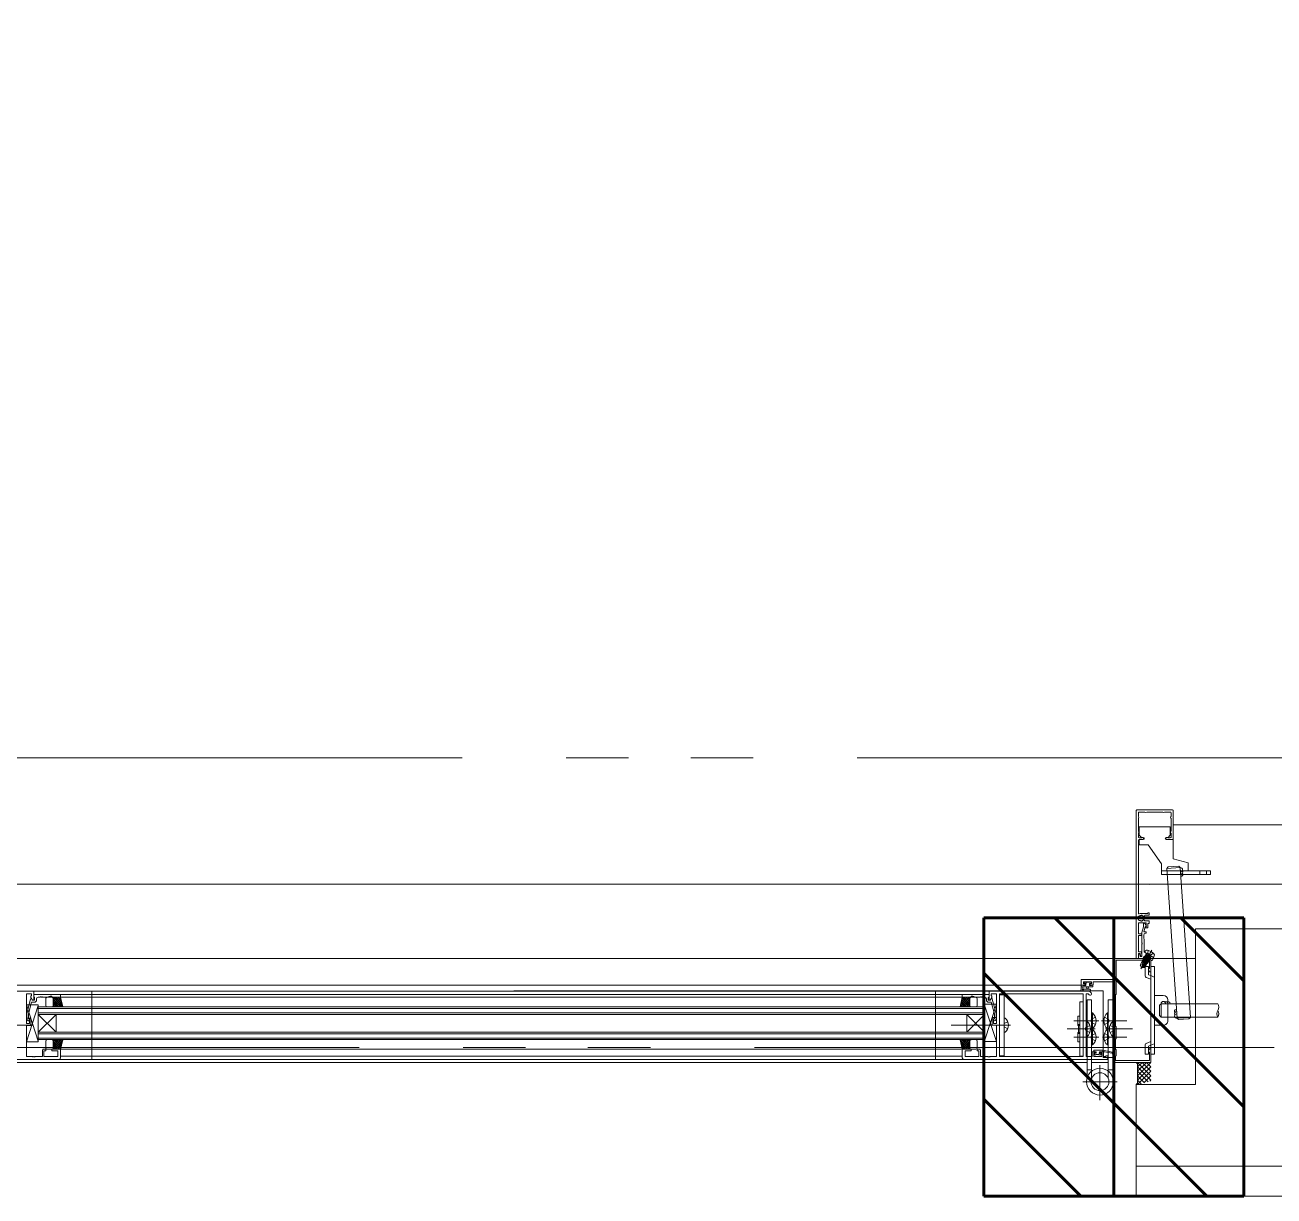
# Model space of a CAD drawing. Units: millimetres at full size. Extents: x -22551 to 92397, y -19340 to 14894.
# Drawn here: x -13871 to -13031, y -6076 to -5287 of the extents above; entities that cross this region are included whole.
import ezdxf

# ---------------------------------------------------------------- set-up
doc = ezdxf.new("R2010")
doc.units = ezdxf.units.MM
doc.header["$LTSCALE"] = 70
for name, pattern in [('CHAIN1', [8, 5, -1, 1, -1]), ('DASHED3', [4, 3, -1]), ('DOUBLE_CHAIN1', [8.8, 5, -1, 0.6, -0.6, 0.6, -1])]:
    doc.linetypes.add(name, pattern=pattern)
doc.layers.add('2-0_通芯', color=7, linetype='Continuous', lineweight=15)
doc.layers.add('3-F_スリーブ', color=1, linetype='Continuous', lineweight=60)

# ---------------------------------------------------------------- blocks, each defined once
blk = doc.blocks.new('グループ部品-125')
at = {"layer": '2-0_通芯', "linetype": 'DOUBLE_CHAIN1'}
for p, q in [((-22551.09, -5780.7), (23861.61, -5780.7)), ((-21388.39, -5975.7), (23861.61, -5975.7))]:
    blk.add_line(p, q, dxfattribs=at)
at = {"layer": '2-0_通芯'}
for p, q in [((-13122.89, -5815.7), (-13098.89, -5815.7)), ((-13098.39, -5848.65), (-13098.39, -5816.2)), ((-13098.39, -5825.7), (-11983.39, -5825.7)), ((-13121.39, -5827.15), (-13121.39, -5832.75)), ((-13100.39, -5827.15), (-13121.39, -5827.15)), ((-13121.39, -5832.75), (-13119.89, -5834.25)), ((-13119.89, -5834.25), (-13118.59, -5834.25)), ((-13103.19, -5834.25), (-13101.89, -5834.25)), ((-13101.89, -5834.25), (-13100.39, -5832.75)), ((-13100.39, -5832.75), (-13100.39, -5827.15)), ((-13121.89, -5836.2), (-13121.89, -5885.38)), ((-13121.39, -5835.65), (-13121.39, -5839.15)), ((-13118.59, -5835.65), (-13121.39, -5835.65)), ((-13119.14, -5835.7), (-13121.39, -5835.7)), ((-13098.39, -5835.65), (-13103.19, -5835.65)), ((-13098.89, -5835.7), (-13102.64, -5835.7)), ((-13088.39, -5851.33), (-13098.39, -5848.65)), ((-13088.39, -5851.33), (-13088.39, -5856.85)), ((-13106.39, -5852), (-13106.39, -5859.15)), ((-13073.39, -5856.85), (-13106.39, -5856.85)), ((-13106.39, -5859.15), (-13073.39, -5859.15)), ((-13093.7, -5854.6), (-13102.68, -5855.2)), ((-13095.88, -5956), (-13102.68, -5855.2)), ((-13093.7, -5854.6), (-13094.76, -5853.67)), ((-13086.9, -5955.4), (-13093.7, -5854.6)), ((-13080.54, -5859.15), (-13080.54, -5856.85)), ((-13076.04, -5859.15), (-13076.04, -5856.85)), ((-13073.39, -5859.15), (-13073.39, -5856.85)), ((-13114.59, -5865.9), (-13114.39, -5865.7)), ((-13115.29, -5885.1), (-13114.59, -5885.1)), ((-13121.71, -5888.2), (-13121.67, -5888.35)), ((-13121.67, -5888.85), (-13121.71, -5889)), ((-13120.74, -5887.01), (-13120.89, -5887.03)), ((-13120.89, -5890.18), (-13120.74, -5890.19)), ((-13119.97, -5886.76), (-13120.09, -5886.81)), ((-13120.09, -5890.39), (-13119.97, -5890.44)), ((-13119.09, -5886.99), (-13119.18, -5886.9)), ((-13119.18, -5890.3), (-13119.09, -5890.21)), ((-13118.19, -5887.45), (-13118.33, -5887.45)), ((-13118.33, -5889.75), (-13118.19, -5889.75)), ((-13083.39, -5895.7), (-13083.39, -6000.7)), ((-13083.39, -5895.7), (-11913.39, -5895.7)), ((-13117.72, -5911.55), (-13117.08, -5910.63)), ((-13115.27, -5914.31), (-13112.81, -5910.05)), ((-14393.39, -5915.7), (-13083.39, -5915.7)), ((-13119.47, -5918.28), (-13120.61, -5920.26)), ((-13116.87, -5917.08), (-13120.15, -5922.77)), ((-13119.51, -5917.69), (-13119.6, -5917.84)), ((-13119.6, -5917.84), (-13119.38, -5918.22)), ((-13119.6, -5917.84), (-13116.97, -5918.8)), ((-13119.51, -5917.69), (-13119.07, -5917.69)), ((-13116.84, -5918.66), (-13119.51, -5917.69)), ((-13117.58, -5919.37), (-13119.47, -5918.28)), ((-13119.42, -5918.3), (-13119.38, -5918.22)), ((-13117.13, -5918.94), (-13119.38, -5918.22)), ((-13119.16, -5917.09), (-13119.25, -5917.24)), ((-13119.25, -5917.24), (-13119.03, -5917.62)), ((-13119.25, -5917.24), (-13115.47, -5918.61)), ((-13119.16, -5917.09), (-13118.72, -5917.09)), ((-13115.38, -5918.46), (-13119.16, -5917.09)), ((-13119.07, -5917.69), (-13119.03, -5917.62)), ((-13119.07, -5917.69), (-13115.95, -5918.69)), ((-13115.91, -5918.61), (-13119.03, -5917.62)), ((-13118.94, -5920.66), (-13116.74, -5918.57)), ((-13118.81, -5916.48), (-13118.9, -5916.63)), ((-13118.9, -5916.63), (-13118.68, -5917.01)), ((-13118.9, -5916.63), (-13115.12, -5918)), ((-13118.81, -5916.48), (-13118.37, -5916.48)), ((-13115.03, -5917.85), (-13118.81, -5916.48)), ((-13118.72, -5917.09), (-13118.68, -5917.01)), ((-13118.72, -5917.09), (-13115.6, -5918.08)), ((-13115.56, -5918), (-13118.68, -5917.01)), ((-13118.46, -5915.87), (-13118.55, -5916.02)), ((-13118.55, -5916.02), (-13118.33, -5916.4)), ((-13118.55, -5916.02), (-13114.77, -5917.4)), ((-13118.46, -5915.87), (-13118.02, -5915.87)), ((-13114.68, -5917.25), (-13118.46, -5915.87)), ((-13118.37, -5916.48), (-13118.33, -5916.4)), ((-13118.37, -5916.48), (-13115.25, -5917.47)), ((-13115.21, -5917.4), (-13118.33, -5916.4)), ((-13118.11, -5915.27), (-13118.2, -5915.42)), ((-13118.2, -5915.42), (-13117.98, -5915.8)), ((-13118.2, -5915.42), (-13114.42, -5916.79)), ((-13118.11, -5915.27), (-13117.67, -5915.27)), ((-13114.33, -5916.64), (-13118.11, -5915.27)), ((-13118.02, -5915.87), (-13117.98, -5915.8)), ((-13118.02, -5915.87), (-13114.9, -5916.87)), ((-13114.86, -5916.79), (-13117.98, -5915.8)), ((-13117.85, -5914.81), (-13117.63, -5915.19)), ((-13111.66, -5915.05), (-13117.72, -5911.55)), ((-13117.67, -5915.27), (-13117.63, -5915.19)), ((-13117.67, -5915.27), (-13114.55, -5916.26)), ((-13117.41, -5914.05), (-13117.5, -5914.21)), ((-13117.5, -5914.21), (-13117.28, -5914.58)), ((-13117.5, -5914.21), (-13113.72, -5915.58)), ((-13117.32, -5914.66), (-13117.28, -5914.58)), ((-13114.16, -5915.58), (-13117.28, -5914.58)), ((-13117.15, -5913.6), (-13116.93, -5913.98)), ((-13117.15, -5913.6), (-13113.37, -5914.97)), ((-13116.97, -5914.05), (-13116.93, -5913.98)), ((-13116.97, -5914.05), (-13113.85, -5915.05)), ((-13113.81, -5914.97), (-13116.93, -5913.98)), ((-13116.8, -5912.99), (-13116.58, -5913.37)), ((-13113.33, -5914.9), (-13116.75, -5912.92)), ((-13116.62, -5913.45), (-13116.58, -5913.37)), ((-13115.21, -5913.81), (-13116.58, -5913.37)), ((-13116.44, -5912.87), (-13116.54, -5913.04)), ((-13116.42, -5919), (-13115.82, -5919.22)), ((-13116.37, -5916.21), (-13115.77, -5915.17)), ((-13115.73, -5919.06), (-13116.33, -5918.85)), ((-13115.95, -5918.69), (-13115.91, -5918.61)), ((-13115.73, -5919.06), (-13115.95, -5918.69)), ((-13115.47, -5918.61), (-13115.91, -5918.61)), ((-13115.73, -5919.06), (-13115.82, -5919.22)), ((-13115.6, -5918.08), (-13115.56, -5918)), ((-13115.38, -5918.46), (-13115.6, -5918.08)), ((-13115.12, -5918), (-13115.56, -5918)), ((-13115.38, -5918.46), (-13115.47, -5918.61)), ((-13115.25, -5917.47), (-13115.21, -5917.4)), ((-13115.03, -5917.85), (-13115.25, -5917.47)), ((-13114.77, -5917.4), (-13115.21, -5917.4)), ((-13115.03, -5917.85), (-13115.12, -5918)), ((-13114.9, -5916.87), (-13114.86, -5916.79)), ((-13114.68, -5917.25), (-13114.9, -5916.87)), ((-13114.42, -5916.79), (-13114.86, -5916.79)), ((-13114.68, -5917.25), (-13114.77, -5917.4)), ((-13114.55, -5916.26), (-13114.51, -5916.18)), ((-13114.33, -5916.64), (-13114.55, -5916.26)), ((-13114.33, -5916.64), (-13114.42, -5916.79)), ((-13114.2, -5915.65), (-13114.16, -5915.58)), ((-13113.98, -5916.03), (-13114.2, -5915.65)), ((-13113.72, -5915.58), (-13114.16, -5915.58)), ((-13113.85, -5915.05), (-13113.81, -5914.97)), ((-13113.63, -5915.43), (-13113.85, -5915.05)), ((-13113.37, -5914.97), (-13113.81, -5914.97)), ((-13113.63, -5915.43), (-13113.72, -5915.58)), ((-13113.44, -5914.6), (-13113.54, -5914.77)), ((-13113.39, -5915.7), (-13113.39, -5924.2)), ((-13113.33, -5914.9), (-13113.37, -5914.97)), ((-13111.66, -5915.05), (-13111.18, -5914.03)), ((-13120.61, -5920.26), (-13119.82, -5921.89)), ((-13119.35, -5919.97), (-13120.57, -5920.19)), ((-13118.94, -5920.66), (-13119.82, -5921.89)), ((-13119.56, -5922.04), (-13119.82, -5921.89)), ((-13119.38, -5921.72), (-13119.56, -5922.04)), ((-13117.75, -5921.91), (-13119.56, -5922.04)), ((-13117.92, -5921.59), (-13119.38, -5921.72)), ((-13117.26, -5927.58), (-13117.26, -5921.2)), ((-13117.26, -5921.2), (-13114.96, -5921.2)), ((-13116.61, -5919.93), (-13116.87, -5919.78)), ((-13116.65, -5919.9), (-13116.26, -5919.22)), ((-13114.96, -5921.2), (-13114.96, -5926.7)), ((-13114.96, -5926.7), (-13113.46, -5927.31)), ((-13113.46, -5927.31), (-13111.16, -5928.24)), ((-13113.39, -5921.2), (-13113.39, -5980.2)), ((-13113.39, -5921.2), (-13111.09, -5921.2)), ((-13111.09, -5921.2), (-13111.09, -5980.2)), ((-13157.59, -5933.7), (-13927.39, -5933.7)), ((-13160.39, -5934), (-13160.39, -5936.68)), ((-13160.39, -5934.9), (-13152.79, -5934.9)), ((-13159.19, -5936.08), (-13159.19, -5934.9)), ((-13157.8, -5931.49), (-13158.3, -5931.99)), ((-13158.09, -5932.5), (-13157.75, -5932.5)), ((-13156.99, -5931.4), (-13157.59, -5931.4)), ((-13154.69, -5931.6), (-13156.79, -5931.6)), ((-13156.69, -5934.9), (-13156.59, -5936.05)), ((-13155.49, -5934.9), (-13155.59, -5936.05)), ((-13152.79, -5933.7), (-13154.59, -5933.7)), ((-13153.99, -5931.4), (-13154.49, -5931.4)), ((-13153.69, -5932.2), (-13153.69, -5931.7)), ((-13152.49, -5934.6), (-13152.49, -5934)), ((-13138.39, -5979.2), (-13138.39, -5931.43)), ((-13116.64, -5928.51), (-13113.46, -5929.79)), ((-13154.66, -5937.7), (-13944.46, -5937.7)), ((-13867.1, -5942.7), (-13866.88, -5942.7)), ((-13865.39, -5943.9), (-13865.39, -5937.7)), ((-13222.39, -5939.9), (-13865.39, -5939.9)), ((-13864.89, -5943.9), (-13864.89, -5942.1)), ((-13863.59, -5942.9), (-13863.59, -5943.7)), ((-13861.35, -5941.9), (-13862.59, -5941.9)), ((-13860.35, -5941.9), (-13860.43, -5941.9)), ((-13860.16, -5941.78), (-13860.35, -5941.9)), ((-13857.39, -5947.4), (-13857.39, -5942.9)), ((-13856.39, -5941.9), (-13853.39, -5941.9)), ((-13234.39, -5941.9), (-13853.39, -5941.9)), ((-13852.39, -5948.4), (-13852.39, -5941.9)), ((-13852.39, -5946.02), (-13848.27, -5941.9)), ((-13852.39, -5944.6), (-13849.69, -5941.9)), ((-13852.39, -5943.19), (-13851.1, -5941.9)), ((-13852.39, -5947.43), (-13847.29, -5942.33)), ((-13852.39, -5942.9), (-13852.39, -5947.4)), ((-13852.39, -5943.09), (-13847.08, -5948.4)), ((-13852.16, -5941.9), (-13845.96, -5948.1)), ((-13851.95, -5948.4), (-13847.02, -5943.48)), ((-13850.75, -5941.9), (-13846.38, -5946.27)), ((-13849.33, -5941.9), (-13846.81, -5944.43)), ((-13847.92, -5941.9), (-13847.23, -5942.59)), ((-13847.39, -5939.9), (-13847.39, -5941.4)), ((-13847.39, -5941.9), (-13845.89, -5948.4)), ((-13826.29, -5983.7), (-13826.29, -5937.7)), ((-13542.39, -5937.6), (-13145.59, -5937.6)), ((-13258.49, -5983.7), (-13258.49, -5937.6)), ((-13240.39, -5941.9), (-13241.89, -5948.4)), ((-13235.62, -5941.9), (-13241.82, -5948.1)), ((-13237.03, -5941.9), (-13241.4, -5946.27)), ((-13238.45, -5941.9), (-13240.97, -5944.43)), ((-13235.83, -5948.4), (-13240.75, -5943.48)), ((-13235.39, -5943.09), (-13240.7, -5948.4)), ((-13239.86, -5941.9), (-13240.55, -5942.59)), ((-13235.39, -5947.43), (-13240.49, -5942.33)), ((-13240.39, -5939.9), (-13240.39, -5941.4)), ((-13235.39, -5946.02), (-13239.5, -5941.9)), ((-13235.39, -5944.6), (-13238.09, -5941.9)), ((-13235.39, -5943.19), (-13236.68, -5941.9)), ((-13235.39, -5948.4), (-13235.39, -5941.9)), ((-13235.39, -5942.9), (-13235.39, -5947.4)), ((-13231.39, -5941.9), (-13234.39, -5941.9)), ((-13230.39, -5947.4), (-13230.39, -5942.9)), ((-13227.61, -5941.78), (-13227.43, -5941.9)), ((-13227.43, -5941.9), (-13227.35, -5941.9)), ((-13226.43, -5941.9), (-13225.19, -5941.9)), ((-13224.19, -5942.9), (-13224.19, -5943.7)), ((-13222.89, -5943.9), (-13222.89, -5942.1)), ((-13222.39, -5937.7), (-13222.39, -5943.9)), ((-13220.68, -5942.7), (-13220.9, -5942.7)), ((-13215.46, -5939.63), (-13215.46, -5981.77)), ((-13159.02, -5939.63), (-13215.46, -5939.63)), ((-13212.26, -5940.2), (-13215.46, -5940.2)), ((-13159.02, -5981.77), (-13159.02, -5939.63)), ((-13154.66, -5936.5), (-13158.63, -5936.5)), ((-13157.09, -5981.77), (-13157.09, -5939.63)), ((-13156.34, -5996.05), (-13156.34, -5943.7)), ((-13156.34, -5943.7), (-13153.34, -5943.7)), ((-13153.67, -5938.92), (-13154.74, -5937.85)), ((-13153.34, -5943.7), (-13153.34, -5996.55)), ((-13111.09, -5940.7), (-13105.09, -5940.7)), ((-13102.09, -5943.7), (-13102.09, -5957.7)), ((-13870.39, -5955.9), (-13870.39, -5946.9)), ((-13862.39, -5971.4), (-13870.39, -5946.9)), ((-13870.39, -5971.9), (-13862.39, -5947.4)), ((-13862.39, -5971.4), (-13862.39, -5947.4)), ((-13225.39, -5948.4), (-13862.39, -5948.4)), ((-13225.39, -5949.4), (-13862.39, -5949.4)), ((-13225.39, -5952.4), (-13862.39, -5952.4)), ((-13853.39, -5948.4), (-13856.39, -5948.4)), ((-13852.39, -5944.5), (-13848.49, -5948.4)), ((-13852.39, -5945.92), (-13849.9, -5948.4)), ((-13852.39, -5947.33), (-13851.32, -5948.4)), ((-13850.53, -5948.4), (-13846.76, -5944.63)), ((-13849.12, -5948.4), (-13846.49, -5945.78)), ((-13847.7, -5948.4), (-13846.23, -5946.93)), ((-13846.29, -5948.4), (-13845.96, -5948.08)), ((-13241.49, -5948.4), (-13241.81, -5948.08)), ((-13240.08, -5948.4), (-13241.55, -5946.93)), ((-13238.66, -5948.4), (-13241.28, -5945.78)), ((-13237.25, -5948.4), (-13241.02, -5944.63)), ((-13235.39, -5944.5), (-13239.29, -5948.4)), ((-13235.39, -5945.92), (-13237.87, -5948.4)), ((-13235.39, -5947.33), (-13236.46, -5948.4)), ((-13234.39, -5948.4), (-13231.39, -5948.4)), ((-13225.39, -5971.6), (-13225.39, -5946.6)), ((-13217.39, -5946.6), (-13225.39, -5946.6)), ((-13225.39, -5971.1), (-13217.39, -5946.6)), ((-13225.39, -5947.1), (-13225.39, -5971.1)), ((-13217.39, -5971.6), (-13225.39, -5947.1)), ((-13217.39, -5955.6), (-13217.39, -5946.6)), ((-13161.32, -5944.9), (-13159.02, -5944.9)), ((-13106.59, -5946.2), (-13107.59, -5947.2)), ((-13068.39, -5946.2), (-13106.59, -5946.2)), ((-13106.59, -5946.2), (-13106.59, -5955.2)), ((-13865.97, -5960.7), (-13880.97, -5960.7)), ((-13862.39, -5953.4), (-13225.39, -5953.4)), ((-13850.39, -5953.4), (-13862.39, -5965.4)), ((-13850.39, -5965.4), (-13862.39, -5953.4)), ((-13850.39, -5953.4), (-13850.39, -5965.4)), ((-13207.89, -5960.7), (-13247.89, -5960.7)), ((-13237.39, -5953.4), (-13225.39, -5965.4)), ((-13237.39, -5965.4), (-13225.39, -5953.4)), ((-13237.39, -5953.4), (-13237.39, -5965.4)), ((-13209.75, -5958.35), (-13212.16, -5959.56)), ((-13211.66, -5955.95), (-13211.76, -5955.95)), ((-13148.45, -5957.7), (-13165.32, -5957.7)), ((-13162.72, -5960.8), (-13162.72, -5954.6)), ((-13161.32, -5954.6), (-13162.72, -5954.6)), ((-13161.32, -5960.8), (-13162.72, -5960.8)), ((-13162.12, -5960.1), (-13162.12, -5966.3)), ((-13161.32, -5960.1), (-13162.12, -5960.1)), ((-13129.56, -5957.7), (-13146.61, -5957.7)), ((-13111.09, -5960.7), (-13105.09, -5960.7)), ((-13068.39, -5955.2), (-13106.59, -5955.2)), ((-13095.88, -5956), (-13086.9, -5955.4)), ((-13095.88, -5956), (-13094.81, -5956.93)), ((-13225.39, -5965.4), (-13862.39, -5965.4)), ((-13225.39, -5966.4), (-13862.39, -5966.4)), ((-13225.39, -5969.4), (-13862.39, -5969.4)), ((-13209.75, -5963.05), (-13212.16, -5961.85)), ((-13211.66, -5965.45), (-13211.76, -5965.45)), ((-13151.03, -5963.2), (-13169.78, -5963.2)), ((-13148.5, -5968.7), (-13165.32, -5968.7)), ((-13162.72, -5971.8), (-13162.72, -5965.6)), ((-13161.32, -5965.6), (-13162.72, -5965.6)), ((-13161.32, -5966.3), (-13162.12, -5966.3)), ((-13156.58, -5968.5), (-13157.09, -5968.5)), ((-13152.83, -5963), (-13153.34, -5963)), ((-13129.56, -5968.7), (-13146.14, -5968.7)), ((-13125.76, -5963.2), (-13143.95, -5963.2)), ((-13142.65, -5963), (-13142.14, -5963)), ((-13138.9, -5968.5), (-13138.39, -5968.5)), ((-13225.39, -5970.4), (-13862.39, -5970.4)), ((-13857.39, -5971.4), (-13857.39, -5975.9)), ((-13853.39, -5970.4), (-13856.39, -5970.4)), ((-13856.39, -5976.9), (-13853.39, -5976.9)), ((-13234.39, -5976.9), (-13853.39, -5976.9)), ((-13852.39, -5975.71), (-13847.08, -5970.4)), ((-13852.39, -5974.3), (-13848.49, -5970.4)), ((-13852.39, -5972.89), (-13849.9, -5970.4)), ((-13852.39, -5970.4), (-13852.39, -5976.9)), ((-13852.39, -5971.47), (-13851.32, -5970.4)), ((-13852.39, -5971.37), (-13847.29, -5976.47)), ((-13852.39, -5975.9), (-13852.39, -5971.4)), ((-13852.39, -5972.79), (-13848.27, -5976.9)), ((-13852.39, -5974.2), (-13849.69, -5976.9)), ((-13852.39, -5975.61), (-13851.1, -5976.9)), ((-13852.16, -5976.9), (-13845.96, -5970.7)), ((-13851.95, -5970.4), (-13847.02, -5975.32)), ((-13850.75, -5976.9), (-13846.38, -5972.54)), ((-13850.53, -5970.4), (-13846.76, -5974.17)), ((-13849.33, -5976.9), (-13846.81, -5974.37)), ((-13849.12, -5970.4), (-13846.49, -5973.02)), ((-13847.92, -5976.9), (-13847.23, -5976.21)), ((-13847.7, -5970.4), (-13846.23, -5971.87)), ((-13847.39, -5976.9), (-13845.89, -5970.4)), ((-13847.39, -5982.7), (-13847.39, -5977.4)), ((-13846.29, -5970.4), (-13845.96, -5970.73)), ((-13240.39, -5976.9), (-13241.89, -5970.4)), ((-13235.62, -5976.9), (-13241.82, -5970.7)), ((-13241.49, -5970.4), (-13241.81, -5970.73)), ((-13240.08, -5970.4), (-13241.55, -5971.87)), ((-13237.03, -5976.9), (-13241.4, -5972.54)), ((-13238.66, -5970.4), (-13241.28, -5973.02)), ((-13237.25, -5970.4), (-13241.02, -5974.17)), ((-13238.45, -5976.9), (-13240.97, -5974.37)), ((-13235.83, -5970.4), (-13240.75, -5975.32)), ((-13235.39, -5975.71), (-13240.7, -5970.4)), ((-13239.86, -5976.9), (-13240.55, -5976.21)), ((-13235.39, -5971.37), (-13240.49, -5976.47)), ((-13240.39, -5977.4), (-13240.39, -5982.7)), ((-13235.39, -5972.79), (-13239.5, -5976.9)), ((-13235.39, -5974.3), (-13239.29, -5970.4)), ((-13235.39, -5974.2), (-13238.09, -5976.9)), ((-13235.39, -5972.89), (-13237.87, -5970.4)), ((-13235.39, -5975.61), (-13236.68, -5976.9)), ((-13235.39, -5971.47), (-13236.46, -5970.4)), ((-13235.39, -5970.4), (-13235.39, -5976.9)), ((-13235.39, -5975.9), (-13235.39, -5971.4)), ((-13234.39, -5970.4), (-13231.39, -5970.4)), ((-13231.39, -5976.9), (-13234.39, -5976.9)), ((-13230.39, -5971.4), (-13230.39, -5975.9)), ((-13161.32, -5971.8), (-13162.72, -5971.8)), ((-13152.83, -5974), (-13153.34, -5974)), ((-13151.79, -5977.8), (-13151.79, -5978.2)), ((-13145.79, -5977.5), (-13139.53, -5978.91)), ((-13142.65, -5974), (-13142.14, -5974)), ((-13117.27, -5973.82), (-13117.27, -5980.2)), ((-13116.64, -5972.9), (-13113.46, -5971.61)), ((-13114.97, -5980.2), (-13114.97, -5974.7)), ((-13113.39, -5977.2), (-13113.39, -5985.2)), ((-13142.14, -5983.7), (-13934.39, -5983.7)), ((-13156.34, -5985.7), (-13934.39, -5985.7)), ((-13865.35, -5981.77), (-13865.43, -5981.77)), ((-13847.39, -5981.5), (-13240.39, -5981.5)), ((-13222.35, -5981.77), (-13222.43, -5981.77)), ((-13215.46, -5981.77), (-13159.02, -5981.77)), ((-13153.34, -5985.7), (-13142.14, -5985.7)), ((-13152.99, -5978.5), (-13150.39, -5978.5)), ((-13151.49, -5979.9), (-13151.49, -5980.4)), ((-13151.19, -5980.7), (-13150.69, -5980.7)), ((-13150.49, -5980.5), (-13148.49, -5980.5)), ((-13148.29, -5980.7), (-13147.69, -5980.7)), ((-13147.19, -5979.6), (-13147.53, -5979.6)), ((-13147.48, -5980.61), (-13146.98, -5980.11)), ((-13145.79, -5978.5), (-13145.7, -5978.51)), ((-13144.68, -5978.68), (-13139.64, -5979.5)), ((-13142.39, -5982.7), (-13142.39, -5981.7)), ((-13139.14, -5985.7), (-13113.89, -5985.7)), ((-13113.39, -5994.7), (-13122.39, -5985.7)), ((-13113.39, -5985.7), (-13122.39, -5994.7)), ((-13116.39, -5985.7), (-13122.39, -5991.7)), ((-13119.39, -5985.7), (-13122.39, -5988.7)), ((-13113.39, -5991.7), (-13119.39, -5985.7)), ((-13117.26, -5980.2), (-13114.96, -5980.2)), ((-13113.39, -5988.7), (-13116.39, -5985.7)), ((-13113.39, -5980.2), (-13111.09, -5980.2)), ((-13153.34, -5990.7), (-13156.34, -5990.7)), ((-13147.74, -6011.11), (-13147.74, -5987.68)), ((-13139.14, -5990.7), (-13142.14, -5990.7)), ((-13113.39, -5997.7), (-13122.39, -5988.7)), ((-13113.39, -5988.7), (-13122.39, -5997.7)), ((-13115.35, -5998.74), (-13122.39, -5991.7)), ((-13113.39, -5991.7), (-13122.39, -6000.7)), ((-13117.69, -5999.4), (-13122.39, -5994.7)), ((-13113.39, -5994.7), (-13118.24, -5999.55)), ((-13159.34, -5998.7), (-13136.26, -5998.7)), ((-13123.39, -6000.7), (-13083.39, -6000.7)), ((-13123.39, -6000.7), (-13123.39, -6075.7)), ((-13120.04, -6000.05), (-13122.39, -5997.7)), ((-13113.39, -5997.7), (-13114.08, -5998.39)), ((-13123.39, -6075.7), (-11053.39, -6075.7))]:
    blk.add_line(p, q, dxfattribs=at)
at = {"layer": '2-0_通芯', "linetype": 'DASHED3'}
blk.add_line((-13123.39, -6055.7), (-11053.39, -6055.7), dxfattribs=at)
at = {"layer": '2-0_通芯'}
for points in [[(-17723.39, -1535.7), (-17723.39, -5475.7), (-17333.39, -5475.7), (-17333.39, -5865.7), (-11943.39, -5865.7)], [(-13123.39, -5915.7), (-13123.39, -5816.2), (-13122.89, -5815.7)], [(-13121.89, -5817.7), (-13121.89, -5819.87), (-13121.82, -5820.06)], [(-13117.53, -5817.27), (-13117.72, -5817.2), (-13121.39, -5817.2)], [(-13105.53, -5817.27), (-13105.72, -5817.2), (-13116.06, -5817.2), (-13116.25, -5817.27)], [(-13100.39, -5817.2), (-13104.06, -5817.2), (-13104.25, -5817.27)], [(-13099.96, -5820.06), (-13099.89, -5819.87), (-13099.89, -5817.7)], [(-13121.82, -5821.34), (-13121.89, -5821.53), (-13121.89, -5829.87), (-13121.82, -5830.06)], [(-13099.96, -5830.06), (-13099.89, -5829.87), (-13099.89, -5821.53), (-13099.96, -5821.34)], [(-13121.82, -5831.34), (-13121.89, -5831.53), (-13121.89, -5834)], [(-13121.39, -5834.5), (-13119.87, -5834.5), (-13119.66, -5834.41)], [(-13102.11, -5834.41), (-13101.9, -5834.5), (-13100.39, -5834.5)], [(-13099.89, -5834), (-13099.89, -5831.53), (-13099.96, -5831.34)], [(-13121.39, -5839.15), (-13115.39, -5839.15), (-13106.39, -5852)], [(-13094.76, -5853.67), (-13101.75, -5854.14), (-13102.68, -5855.2)], [(-13119.89, -5885.4), (-13115.81, -5885.4), (-13115.29, -5885.1)], [(-13114.59, -5885.1), (-13114.59, -5886.7), (-13117.49, -5886.7), (-13117.79, -5887.02)], [(-13117.79, -5890.18), (-13117.49, -5890.5), (-13114.59, -5890.5), (-13114.59, -5892.1), (-13115.59, -5892.1), (-13115.59, -5895.1), (-13116.99, -5895.1), (-13116.99, -5894.6), (-13116.59, -5894.03), (-13116.59, -5891.8), (-13121.89, -5891.8), (-13121.89, -5899.2), (-13119.99, -5899.2)], [(-13119.49, -5905.24), (-13119.49, -5898.19), (-13118.49, -5894.46), (-13118.49, -5892.5)], [(-13117.56, -5892.25), (-13116.43, -5894.19), (-13117.23, -5894.41), (-13118.14, -5897.8), (-13117.09, -5897.8)], [(-13119.99, -5900.2), (-13121.89, -5900.2), (-13121.89, -5911.2), (-13119.71, -5911.2), (-13119.49, -5913.76)], [(-13118.29, -5900), (-13118.29, -5902.4), (-13117.99, -5902.7), (-13117.99, -5911.4), (-13115.08, -5913.08), (-13114.98, -5913.28), (-13114.51, -5913.55), (-13114.29, -5913.54), (-13111.48, -5915.16), (-13112.6, -5917.1), (-13113.39, -5917.1)], [(-13120.9, -5912.91), (-13120.62, -5914.5), (-13119.49, -5914.5), (-13119.49, -5906.16), (-13119.37, -5905.98), (-13119.37, -5905.43), (-13119.49, -5905.24)], [(-13115.28, -5910.23), (-13115.41, -5912.25), (-13114.72, -5913.35)], [(-13160.39, -5933.7), (-13160.39, -5929.8), (-13138.39, -5929.8), (-13138.39, -5915.7)], [(-13114.49, -5922.4), (-13114.49, -5916.9), (-13136.76, -5916.9), (-13136.76, -5939.7), (-13137.19, -5940.13), (-13137.19, -5961.27), (-13136.76, -5961.7), (-13136.76, -5969.7), (-13137.19, -5970.13), (-13137.19, -5976.77), (-13136.76, -5977.2), (-13136.76, -5981.2), (-13137.19, -5981.63), (-13137.19, -5984.5), (-13114.49, -5984.5), (-13114.49, -5979)], [(-13120.48, -5913.89), (-13120.76, -5912.3), (-13121.89, -5912.3), (-13121.89, -5915.7)], [(-13119.38, -5921.72), (-13116.34, -5918.87), (-13117.92, -5921.59)], [(-13118.99, -5920.75), (-13119.35, -5919.97), (-13118.77, -5918.68)], [(-13115.54, -5915.7), (-13118.01, -5914.27), (-13118.84, -5915.7)], [(-13113.98, -5916.03), (-13117.76, -5914.66), (-13117.85, -5914.81), (-13114.07, -5916.18)], [(-13117.76, -5914.66), (-13117.32, -5914.66), (-13114.2, -5915.65)], [(-13113.98, -5916.03), (-13114.07, -5916.18), (-13114.51, -5916.18), (-13117.63, -5915.19)], [(-13113.63, -5915.43), (-13117.41, -5914.05), (-13116.97, -5914.05)], [(-13113.75, -5914.65), (-13117.06, -5913.45), (-13117.15, -5913.6)], [(-13117.06, -5913.45), (-13116.62, -5913.45), (-13114.87, -5914.01)], [(-13116.75, -5912.92), (-13116.8, -5912.99), (-13116.33, -5913.16)], [(-13111.73, -5912.28), (-13113.42, -5913.4), (-13114.72, -5913.35)], [(-13116.61, -5919.93), (-13117.75, -5921.91), (-13117.92, -5921.59)], [(-13115.82, -5919.22), (-13116.26, -5919.22), (-13116.5, -5919.14)], [(-13113.89, -5924.7), (-13114.39, -5924.7), (-13115.02, -5923.61), (-13115.02, -5923)], [(-13157.29, -5932.96), (-13157.29, -5933.9), (-13159.29, -5933.9)], [(-13154.59, -5933.7), (-13154.59, -5932.9), (-13153.49, -5932.9), (-13153.49, -5931.43), (-13158.76, -5931.43), (-13158.76, -5932.9), (-13157.59, -5932.9), (-13157.59, -5933.7)], [(-13153.59, -5933.9), (-13154.89, -5933.9), (-13154.89, -5932.5), (-13153.99, -5932.5)], [(-13138.39, -5931.43), (-13152.29, -5931.43), (-13152.29, -5933.2)], [(-13867.39, -5956.4), (-13868.39, -5956.4), (-13868.39, -5959.6), (-13870.39, -5959.6), (-13870.39, -5939.63), (-13866.89, -5939.63), (-13866.89, -5940.7), (-13867.32, -5941.13), (-13867.32, -5941.94), (-13866.19, -5943.9), (-13864.89, -5943.9)], [(-13869.41, -5957.52), (-13870.19, -5956.75), (-13870.19, -5952.8), (-13867.58, -5943.07)], [(-13853.39, -5941.9), (-13853.39, -5941.2), (-13854.39, -5941.2), (-13856.31, -5941.9), (-13859.43, -5941.9)], [(-13234.39, -5941.9), (-13234.39, -5941.2), (-13233.39, -5941.2), (-13231.47, -5941.9), (-13228.35, -5941.9)], [(-13222.89, -5943.9), (-13221.59, -5943.9), (-13220.46, -5941.94), (-13220.46, -5941.13), (-13220.89, -5940.7), (-13220.89, -5939.63), (-13217.39, -5939.63), (-13217.39, -5959.6), (-13219.39, -5959.6), (-13219.39, -5956.4), (-13220.39, -5956.4), (-13220.39, -5960.1)], [(-13218.37, -5957.52), (-13217.59, -5956.75), (-13217.59, -5952.8), (-13220.2, -5943.07)], [(-13215.46, -5981.2), (-13212.26, -5981.2), (-13212.26, -5940.2)], [(-13157.09, -5939.63), (-13155.69, -5939.63), (-13155.04, -5940.28)], [(-13145.59, -5937.6), (-13145.59, -5982.5), (-13139.14, -5982.5)], [(-13139.14, -5996.05), (-13139.14, -5943.7), (-13142.14, -5943.7), (-13142.14, -5996.55)], [(-13870.39, -5946.9), (-13862.39, -5946.9), (-13862.39, -5971.9), (-13870.39, -5971.9), (-13870.39, -5960.9)], [(-13865.09, -5945.2), (-13866.91, -5945.2), (-13868.99, -5952.96), (-13868.99, -5956.25), (-13868.57, -5956.68)], [(-13222.69, -5945.2), (-13220.87, -5945.2), (-13218.79, -5952.96), (-13218.79, -5956.25), (-13219.21, -5956.68)], [(-13161.32, -5944.9), (-13161.32, -5981.5), (-13159.02, -5981.5)], [(-13152.83, -5963), (-13152.83, -5952.4), (-13153.34, -5952.4)], [(-13142.65, -5963), (-13142.65, -5952.4), (-13142.14, -5952.4)], [(-13107.59, -5947.2), (-13107.59, -5954.2), (-13106.59, -5955.2)], [(-13870.39, -5960.9), (-13867.39, -5960.9), (-13867.39, -5955.9), (-13870.39, -5955.9)], [(-13866.35, -5981.77), (-13870.39, -5981.77), (-13870.39, -5960.6), (-13867.89, -5960.6)], [(-13225.39, -5971.6), (-13217.39, -5971.6), (-13217.39, -5960.6)], [(-13217.39, -5960.6), (-13217.39, -5981.77), (-13221.43, -5981.77)], [(-13217.39, -5960.6), (-13220.39, -5960.6), (-13220.39, -5955.6), (-13217.39, -5955.6)], [(-13154.52, -5960.8), (-13157.09, -5962.06), (-13157.7, -5963.2)], [(-13156.58, -5968.5), (-13156.58, -5957.9), (-13157.09, -5957.9)], [(-13150.77, -5955.3), (-13153.34, -5956.56), (-13153.95, -5957.7)], [(-13150.77, -5960.1), (-13153.34, -5958.85), (-13153.95, -5957.7)], [(-13144.71, -5955.3), (-13142.13, -5956.56), (-13141.53, -5957.7)], [(-13144.71, -5960.1), (-13142.13, -5958.85), (-13141.53, -5957.7)], [(-13140.96, -5960.8), (-13138.38, -5962.06), (-13137.78, -5963.2)], [(-13138.9, -5968.5), (-13138.9, -5957.9), (-13138.39, -5957.9)], [(-13094.81, -5956.93), (-13087.83, -5956.46), (-13086.9, -5955.4)], [(-13154.52, -5965.6), (-13157.09, -5964.35), (-13157.7, -5963.2)], [(-13150.77, -5966.3), (-13153.34, -5967.56), (-13153.95, -5968.7)], [(-13150.77, -5971.1), (-13153.34, -5969.85), (-13153.95, -5968.7)], [(-13152.83, -5974), (-13152.83, -5963.4), (-13153.34, -5963.4)], [(-13144.71, -5966.3), (-13142.13, -5967.56), (-13141.53, -5968.7)], [(-13144.71, -5971.1), (-13142.13, -5969.85), (-13141.53, -5968.7)], [(-13142.65, -5974), (-13142.65, -5963.4), (-13142.14, -5963.4)], [(-13140.96, -5965.6), (-13138.38, -5964.35), (-13137.78, -5963.2)], [(-13859.59, -5977.4), (-13859.59, -5981.77), (-13864.43, -5981.77)], [(-13853.39, -5976.9), (-13853.39, -5977.9), (-13849.32, -5977.9), (-13849.32, -5981.77), (-13858.59, -5981.77), (-13858.59, -5977.9), (-13857.39, -5977.9), (-13857.39, -5976.9), (-13859.09, -5976.9)], [(-13228.69, -5976.9), (-13230.39, -5976.9), (-13230.39, -5977.9), (-13229.19, -5977.9), (-13229.19, -5981.77), (-13238.46, -5981.77), (-13238.46, -5977.9), (-13234.39, -5977.9), (-13234.39, -5976.9)], [(-13223.35, -5981.77), (-13228.19, -5981.77), (-13228.19, -5977.4)], [(-13151.49, -5977.5), (-13145.79, -5977.5), (-13145.79, -5978.5)], [(-13115.02, -5978.4), (-13115.02, -5977.79), (-13114.39, -5976.7), (-13113.89, -5976.7)], [(-13114.96, -5974.7), (-13113.46, -5974.09), (-13111.17, -5973.17)], [(-13152.99, -5978.5), (-13152.99, -5981.77), (-13157.09, -5981.77)], [(-13147.69, -5978.5), (-13147.69, -5979.3), (-13146.59, -5979.3), (-13146.59, -5981.77), (-13151.79, -5981.77), (-13151.79, -5979.3), (-13150.69, -5979.3), (-13150.69, -5978.5)], [(-13150.39, -5978.5), (-13150.39, -5979.6), (-13151.19, -5979.6)], [(-13147.99, -5979.14), (-13147.99, -5978.5), (-13145.39, -5978.5)], [(-13143.89, -5981.77), (-13145.39, -5981.77), (-13145.39, -5978.5)], [(-13142.89, -5981.2), (-13143.69, -5981.2), (-13143.69, -5981.57)], [(-13138.39, -5985.7), (-13138.39, -5980.2), (-13139.39, -5980.2), (-13139.39, -5979.2), (-13138.39, -5979.2)], [(-13123.39, -5985.7), (-13122.39, -5986.7), (-13122.39, -5999.7), (-13123.39, -6000.7)]]:
    blk.add_lwpolyline(points, dxfattribs=at)
for radius in [9, 6]:
    blk.add_circle((-13147.74, -5998.7), radius, dxfattribs=at)
for centre, radius, start, end in [((-13121.39, -5817.7), 0.5, 90.00001, 179.99999), ((-13116.89, -5816.5), 1, 230.28486, 309.71514), ((-13104.89, -5816.5), 1, 230.28486, 309.71514), ((-13100.39, -5817.7), 0.5, 0.00001, 89.99999), ((-13098.89, -5816.2), 0.5, 0.00001, 89.99999), ((-13122.59, -5820.7), 1, 320.28486, 39.71514), ((-13099.19, -5820.7), 1, 140.28486, 219.71514), ((-13121.39, -5834), 0.5, 180.00001, 269.99999), ((-13122.59, -5830.7), 1, 320.28486, 39.71514), ((-13119.14, -5834.95), 0.75, 270.00002, 134.41533), ((-13118.59, -5834.95), 0.7, 270, 90), ((-13103.19, -5834.95), 0.7, 90, 270), ((-13102.64, -5834.95), 0.75, 45.58467, 269.99998), ((-13100.39, -5834), 0.5, 270.00001, 359.99999), ((-13099.19, -5830.7), 1, 140.28486, 219.71514), ((-13121.39, -5836.2), 0.5, 90.00001, 179.99999), ((-13098.89, -5835.2), 0.5, 270.00001, 359.99999), ((-13093.6, -5856.09), 1.5, 273.85934, 93.85934), ((-13093.5, -5857.59), 1.5, 273.85934, 33.85934), ((-13093.4, -5859.09), 1.5, 273.85934, 33.85934), ((-13121.49, -5885.38), 0.4, 180.00006, 296.38784), ((-13119.89, -5888.6), 3.2, 89.99998, 116.38778), ((-13121.12, -5887.74), 0.75, 72.2996, 217.70036), ((-13121.12, -5889.46), 0.75, 142.29964, 287.7004), ((-13119.89, -5888.6), 1.8, 171.96925, 188.03075), ((-13119.89, -5888.6), 1.8, 96.26017, 118.03073), ((-13119.89, -5888.6), 1.8, 241.96927, 263.73983), ((-13119.63, -5887.12), 0.5, 26.86995, 133.13013), ((-13119.63, -5890.08), 0.5, 226.86987, 333.13005), ((-13119.89, -5888.6), 1.8, 44.79286, 63.73983), ((-13119.89, -5888.6), 1.8, 296.26017, 315.20714), ((-13118.33, -5887.05), 0.4, 224.79276, 269.99993), ((-13118.33, -5890.15), 0.4, 90.00007, 135.20724), ((-13117.99, -5892.5), 0.5, 29.99999, 180), ((-13118.19, -5887.05), 0.4, 269.99999, 4.09604), ((-13118.19, -5890.15), 0.4, 355.90396, 90.00001), ((-13119.99, -5899.7), 0.5, 269.99999, 90.00001), ((-13117.09, -5900), 1.2, 90.00001, 179.99999), ((-13117.09, -5898.3), 0.5, 269.99999, 90.00001), ((-13116.01, -5911.38), 1.3, 75.88085, 145), ((-13117.89, -5918.84), 9, 44.11915, 75.88085), ((-13121.39, -5913), 0.5, 9.99999, 180), ((-13119.99, -5913.8), 0.5, 190.00001, 5), ((-13116.56, -5918.74), 0.248, 330, 137.19096), ((-13116.87, -5912.62), 0.5, 330, 60), ((-13113.89, -5916.2), 0.5, 0, 90), ((-13113.01, -5914.85), 0.5, 60, 150), ((-13112.36, -5913.48), 1.3, 335, 44.11915), ((-13114.72, -5923), 0.3, 96.69977, 180), ((-13114.79, -5922.4), 0.3, 276.69977, 0), ((-13113.89, -5924.2), 0.5, 270, 0), ((-13160.09, -5934), 0.3, 90, 179.99999), ((-13159.49, -5933.9), 0.2, 0, 90), ((-13158.09, -5932.2), 0.3, 135, 270), ((-13157.59, -5931.7), 0.3, 90, 135), ((-13157.75, -5932.2), 0.3, 270, 326.94427), ((-13157.29, -5932.5), 0.25, 303.05573, 146.94427), ((-13156.99, -5932.96), 0.3, 123.05573, 179.99999), ((-13156.99, -5931.6), 0.2, 0, 90), ((-13154.49, -5931.6), 0.2, 90, 179.99999), ((-13153.99, -5931.7), 0.3, 0, 90), ((-13153.99, -5932.2), 0.3, 270, 0), ((-13153.39, -5933.9), 0.2, 90, 179.99999), ((-13152.79, -5933.2), 0.5, 270, 0), ((-13152.79, -5934), 0.3, 0, 90), ((-13152.79, -5934.6), 0.3, 270, 0), ((-13116.26, -5927.58), 1, 180, 247.99665), ((-13867.1, -5943.2), 0.5, 90, 165), ((-13865.09, -5941.6), 0.3, 180, 270), ((-13865.09, -5942.1), 0.2, 0, 90), ((-13865.09, -5943.7), 1.5, 270, 0), ((-13862.59, -5942.9), 1, 90, 180), ((-13861.35, -5941.7), 0.2, 270, 336.42182), ((-13860.89, -5941.9), 0.3, 23.57818, 156.42182), ((-13860.43, -5941.7), 0.2, 203.57818, 270), ((-13859.89, -5941.9), 0.3, 23.57818, 156.42182), ((-13859.43, -5941.7), 0.2, 203.57818, 270), ((-13856.39, -5942.9), 1, 89.9999, 179.9999), ((-13853.39, -5942.9), 1, 359.9999, 89.9999), ((-13847.89, -5941.4), 0.5, 270, 0), ((-13239.89, -5941.4), 0.5, 180, 270), ((-13234.39, -5942.9), 1, 90.0001, 180.0001), ((-13231.39, -5942.9), 1, 0.0001, 90.0001), ((-13228.35, -5941.7), 0.2, 270, 336.42182), ((-13227.89, -5941.9), 0.3, 23.57818, 156.42182), ((-13227.35, -5941.7), 0.2, 270, 336.42182), ((-13226.89, -5941.9), 0.3, 23.57818, 156.42182), ((-13226.43, -5941.7), 0.2, 203.57818, 270), ((-13225.19, -5942.9), 1, 0, 90), ((-13222.69, -5943.7), 1.5, 180, 270), ((-13222.69, -5942.1), 0.2, 90, 180), ((-13222.69, -5941.6), 0.3, 270, 0), ((-13220.68, -5943.2), 0.5, 15, 90), ((-13160.39, -5937.2), 0.3, 120, 280.52878), ((-13160.69, -5936.68), 0.3, 300, 0), ((-13160.28, -5937.79), 0.3, 40.52878, 100.52878), ((-13159.83, -5937.4), 0.3, 220.52878, 270), ((-13159.19, -5936.6), 0.3, 120, 340.81024), ((-13159.49, -5936.08), 0.3, 300, 0), ((-13158.63, -5936.8), 0.3, 89.95977, 160.81024), ((-13156.09, -5936), 0.5, 185.09207, 354.90793), ((-13155.1, -5938.2), 0.5, 45, 90), ((-13154.35, -5939.6), 0.965, 225, 45), ((-13154.67, -5937.1), 0.6, 269.95977, 89.95977), ((-13105.09, -5943.7), 3, 359.99878, 89.99845), ((-13856.39, -5947.4), 1, 179.9999, 269.9999), ((-13853.39, -5947.4), 1, 269.9999, 359.9999), ((-13234.39, -5947.4), 1, 180.0001, 270.0001), ((-13231.39, -5947.4), 1, 270.0001, 0.0001), ((-13157.22, -5957.7), 6.88, 309.65098, 50.34902), ((-13138.26, -5957.7), 6.88, 129.65098, 230.34902), ((-13105.09, -5946.2), 1.5, 0, 180), ((-13103.59, -5946.2), 1.5, 0, 120), ((-13102.09, -5946.2), 1.5, 0, 120), ((-13096.18, -5951.51), 1.5, 93.85934, 213.85934), ((-13096.08, -5953.01), 1.5, 93.85934, 213.85934), ((-13065.08, -5952.95), 4, 145.77113, 214.22887), ((-13071.7, -5948.45), 4, 325.77113, 34.22887), ((-13071.7, -5952.95), 4, 325.77113, 34.22887), ((-13868.99, -5957.1), 0.6, 225, 45), ((-13867.89, -5960.1), 0.5, 270, 0), ((-13219.89, -5960.1), 0.5, 180, 270), ((-13218.79, -5957.1), 0.6, 135, 315), ((-13211.76, -5956.45), 0.5, 90, 179.99999), ((-13215.16, -5960.7), 5.9, 306.38156, 53.61844), ((-13160.97, -5963.2), 6.88, 309.65098, 50.34902), ((-13134.51, -5963.2), 6.88, 129.65098, 230.34902), ((-13105.09, -5957.7), 3, 269.99873, 359.99878), ((-13095.98, -5954.51), 1.5, 93.85934, 273.85934), ((-13211.76, -5964.95), 0.5, 180, 270), ((-13157.22, -5968.7), 6.88, 309.65098, 50.34902), ((-13138.26, -5968.7), 6.88, 129.65098, 230.34902), ((-13859.09, -5977.4), 0.5, 90, 180), ((-13856.39, -5971.4), 1, 90.0001, 180.0001), ((-13856.39, -5975.9), 1, 180.0001, 270.0001), ((-13853.39, -5971.4), 1, 0.0001, 90.0001), ((-13853.39, -5975.9), 1, 270.0001, 0.0001), ((-13847.89, -5977.4), 0.5, 0, 90), ((-13239.89, -5977.4), 0.5, 90, 180), ((-13234.39, -5971.4), 1, 89.9999, 179.9999), ((-13234.39, -5975.9), 1, 179.9999, 269.9999), ((-13231.39, -5971.4), 1, 359.9999, 89.9999), ((-13231.39, -5975.9), 1, 269.9999, 359.9999), ((-13228.69, -5977.4), 0.5, 0, 90), ((-13151.49, -5977.8), 0.3, 90, 179.99999), ((-13116.26, -5973.82), 1, 111.99783, 180), ((-13113.89, -5977.2), 0.5, 0, 90), ((-13866.35, -5981.97), 0.2, 23.57818, 90), ((-13865.89, -5981.77), 0.3, 203.57818, 336.42182), ((-13865.43, -5981.97), 0.2, 90, 156.42182), ((-13865.35, -5981.97), 0.2, 23.57818, 90), ((-13864.89, -5981.77), 0.3, 203.57818, 336.42182), ((-13864.43, -5981.97), 0.2, 90, 156.42182), ((-13848.39, -5982.7), 1, 270, 0), ((-13239.39, -5982.7), 1, 180, 270), ((-13223.35, -5981.97), 0.2, 23.57818, 90), ((-13222.89, -5981.77), 0.3, 203.57818, 336.42182), ((-13222.43, -5981.97), 0.2, 90, 156.42182), ((-13222.35, -5981.97), 0.2, 23.57818, 90), ((-13221.89, -5981.77), 0.3, 203.57818, 336.42182), ((-13221.43, -5981.97), 0.2, 90, 156.42182), ((-13151.49, -5978.2), 0.3, 180, 270), ((-13151.19, -5979.9), 0.3, 90, 179.99999), ((-13151.19, -5980.4), 0.3, 180, 270), ((-13150.69, -5980.5), 0.2, 270, 0), ((-13148.29, -5980.5), 0.2, 180, 270), ((-13147.99, -5979.6), 0.25, 123.05573, 326.94427), ((-13148.29, -5979.14), 0.3, 303.05573, 0), ((-13147.53, -5979.9), 0.3, 90, 146.94427), ((-13147.69, -5980.4), 0.3, 270, 315), ((-13147.19, -5979.9), 0.3, 315, 90), ((-13145.66, -5978.22), 0.3, 260.80246, 320.80246), ((-13145.19, -5978.6), 0.3, 20.80246, 140.80246), ((-13144.63, -5978.38), 0.3, 200.80246, 260.80246), ((-13143.89, -5981.57), 0.2, 270, 0), ((-13143.39, -5982.7), 1, 270, 0), ((-13142.89, -5981.7), 0.5, 0, 90), ((-13139.59, -5979.2), 0.3, 260.80246, 77.34138), ((-13114.72, -5978.4), 0.3, 180, 263.30023), ((-13114.79, -5979), 0.3, 0, 83.30023), ((-13113.89, -5985.2), 0.5, 270, 0)]:
    blk.add_arc(centre, radius, start, end, dxfattribs=at)

msp = doc.modelspace()

# ---------------------------------------------------------------- linework, layer by layer
at = {"layer": '3-F_スリーブ'}
for p, q in [((-13225.89, -6075.7), (-13225.89, -5888.46)), ((-13050.89, -5888.46), (-13225.89, -5888.46)), ((-13050.89, -6015.74), (-13178.17, -5888.46)), ((-13050.89, -5930.89), (-13093.32, -5888.46)), ((-13050.89, -6075.7), (-13050.89, -5888.46)), ((-13225.89, -5925.6), (-13075.78, -6075.7)), ((-13225.89, -6010.45), (-13160.64, -6075.7)), ((-13050.89, -6075.7), (-13225.89, -6075.7))]:
    msp.add_line(p, q, dxfattribs=at)
at = {"layer": '3-F_スリーブ', "linetype": 'CHAIN1'}
msp.add_line((-13138.39, -6075.7), (-13138.39, -5888.46), dxfattribs=at)

# ---------------------------------------------------------------- block references
at = {"layer": '2-0_通芯'}
msp.add_blockref('グループ部品-125', (0, 0), dxfattribs=at)

doc.saveas('drawing.dxf')
